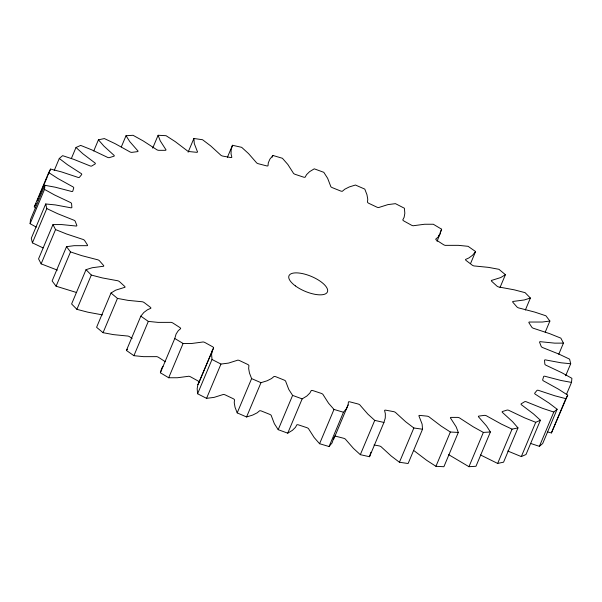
<?xml version="1.0" encoding="UTF-8"?>
<svg xmlns="http://www.w3.org/2000/svg" width="602" height="602" viewBox="0 0 602 602"><rect width="100%" height="100%" fill="white"/><g stroke="black" fill="none" stroke-linecap="round" stroke-linejoin="round"><path stroke-width="0.9" d="M36.301 227.127L30.1 223.688L30.491 219.587L44.902 185.303L55.331 187.222L70.622 191.21A2.115 0.82 22.8 0 0 72.767 191.173L73.737 187.937A2.115 0.82 22.8 0 0 72.067 186.364L57.927 178.538L48.702 172.571L50.583 169.064L61.487 171.901L77.056 177.063A2.115 0.82 22.8 0 0 79.456 177.274L81.669 174.58A2.115 0.82 22.8 0 0 80.375 173.03L67.432 164.677L59.289 158.484L62.608 155.662L73.715 159.334L89.179 165.542A2.115 0.82 22.8 0 0 91.775 165.994L95.184 163.91A2.115 0.82 22.8 0 0 94.281 162.427L82.858 153.751L76.002 147.475L71.314 158.619M30.1 223.688L44.51 189.404L44.902 185.303M566.467 394.415L571.509 382.413L571.9 378.312L561.817 372.721L546.834 365.625A2.115 0.82 22.8 0 1 544.833 364.067L544.532 360.357A2.115 0.82 22.8 0 1 546.375 360.071L561.004 362.788L570.704 363.751L565.662 375.753M132.109 338.633L129.881 336.939A2.115 0.82 22.8 0 0 127.09 335.984L113.492 334.629L103.055 332.688L96.583 327.315L110.994 293.031L117.465 298.404L127.902 300.345L141.508 301.7A2.115 0.82 22.8 0 1 144.292 302.655L150.237 307.17A2.115 0.82 22.8 0 1 150.41 308.465L147.467 309.789L143.848 312.461L140.823 316.155L148.318 321.4L158.025 322.379L170.268 322.363A2.115 0.82 22.8 0 1 173.022 323.108L179.75 327.458A2.115 0.82 22.8 0 1 180.352 328.873L178.275 330.671L176.093 334.042L174.776 338.49L183.098 343.471L191.85 343.464L202.43 342.071A2.115 0.82 22.8 0 1 205.071 342.598L212.431 346.669A2.115 0.82 22.8 0 1 213.454 348.174L197.877 384.686L197.17 388.681L197.599 393.761L206.554 398.351L214.124 397.373L222.785 394.634A2.115 0.82 22.8 0 1 225.253 394.92L233.049 398.614A2.115 0.82 22.8 0 1 234.471 400.172L234.246 402.783L235.043 407.291L237.203 412.882L246.564 416.975L252.765 415.041L257.182 412.806L259.304 411.031A2.115 0.82 22.8 0 1 261.539 411.068L269.583 414.296A2.115 0.82 22.8 0 1 271.359 415.869L274.361 423.703L278.199 429.677L287.741 433.169L292.421 430.325L295.454 427.345L296.666 425.14A2.115 0.82 22.8 0 1 298.615 424.929L306.711 427.616A2.115 0.82 22.8 0 1 308.803 429.158L314.161 437.526L319.579 443.719L329.068 446.533L332.116 442.839L333.869 437.473M333.689 439.197L348.099 404.913L348.377 402.332A2.115 0.82 22.8 0 1 349.98 401.88L357.934 403.95A2.115 0.82 22.8 0 1 360.289 405.432L367.867 414.116L374.737 420.384L383.941 422.446L385.272 418.006L385.355 413.785L384.678 410.888A2.115 0.82 22.8 0 1 385.912 410.203L393.52 411.61A2.115 0.82 22.8 0 1 396.078 412.995L405.695 421.784L413.845 427.977L422.529 429.234L422.122 424.154L419.097 416.313A2.115 0.82 22.8 0 1 419.925 415.418L427.006 416.132A2.115 0.82 22.8 0 1 429.708 417.382L441.115 426.058L450.356 432.018L458.31 432.439L443.892 466.723L435.938 466.302L426.705 460.342L415.297 451.666A2.115 0.82 22.8 0 0 413.574 450.635M212.288 350.402L211.58 354.397L212.009 359.477L197.599 393.761M197.877 384.686L199.036 382.458A2.115 0.82 22.8 0 0 198.013 380.953L190.661 376.882A2.115 0.82 22.8 0 0 188.02 376.355L177.432 377.747L168.688 377.755L160.365 372.773L161.675 368.334L162.991 366.309M437.082 241.387L441.635 229.227L433.312 224.245L424.568 224.253L413.98 225.645A2.115 0.82 22.8 0 1 411.339 225.118L403.987 221.047A2.115 0.82 22.8 0 1 402.964 219.542L404.123 217.314L404.83 213.319L404.401 208.239L395.446 203.649L387.876 204.627L379.215 207.366A2.115 0.82 22.8 0 1 376.747 207.08L368.951 203.386A2.115 0.82 22.8 0 1 367.529 201.828L367.754 199.217L366.957 194.709L364.797 189.118L355.436 185.025L349.235 186.959L344.818 189.194L342.696 190.969A2.115 0.82 22.8 0 1 340.461 190.932L332.417 187.704A2.115 0.82 22.8 0 1 330.641 186.131L327.638 178.297L323.801 172.322L314.259 168.831L309.578 171.675L306.546 174.655L305.334 176.86A2.115 0.82 22.8 0 1 303.385 177.071L295.289 174.384A2.115 0.82 22.8 0 1 293.197 172.842L287.839 164.474L282.421 158.281L272.932 155.466L269.884 159.161L268.311 162.803L268.04 165.384A2.115 0.82 22.8 0 1 266.43 165.836L258.476 163.767A2.115 0.82 22.8 0 1 256.121 162.284L248.543 153.6L241.673 147.332L232.477 145.27L227.428 157.272M232.477 145.27L231.138 149.71L231.055 153.931L231.732 156.829A2.115 0.82 22.8 0 1 230.498 157.513L222.89 156.106A2.115 0.82 22.8 0 1 220.332 154.722L210.723 145.932L202.565 139.739L193.882 138.483L188.117 152.201M334.644 436.029A2.115 0.82 22.8 0 1 335.57 436.164L343.524 438.233A2.115 0.82 22.8 0 1 345.879 439.716L353.457 448.4L360.327 454.668L369.523 456.73L370.862 452.29M35.834 207.848L34.291 206.855L48.702 172.571M37.256 200.782L38.332 198.208M39.055 196.493L47.34 176.777M48.062 175.069L50.583 169.064M54.24 170.479L59.289 158.484M44.51 189.404L54.594 194.988L69.584 202.091A2.115 0.82 22.8 0 1 71.578 203.649L71.879 207.351A2.115 0.82 22.8 0 1 70.035 207.637L55.407 204.928L45.707 203.965L31.296 238.249L32.403 242.847L43.088 247.919M32.403 242.847L46.813 208.563L45.707 203.965M46.813 208.563L57.499 213.635L72.97 219.835A2.115 0.82 22.8 0 1 75.242 221.348L76.815 225.419A2.115 0.82 22.8 0 1 75.318 225.946L61.705 224.576L52.968 224.591L38.558 258.875L41.139 263.857L57.386 270.125M41.139 263.857L55.55 229.573L52.968 224.591M93.746 150.974L98.427 139.83L104.357 138.565L115.05 143.63L129.182 151.463A2.115 0.82 22.8 0 0 131.966 152.351L137.474 151.636A2.115 0.82 22.8 0 0 137.437 150.38L129.844 141.696L126.021 135.728L133.05 135.299L143.141 140.883L156.069 149.243A2.115 0.82 22.8 0 0 158.845 150.327L165.219 150.319A2.115 0.82 22.8 0 0 165.618 149.236L160.245 140.868L158.108 135.277L166.062 135.698L175.295 141.658L186.703 150.334A2.115 0.82 22.8 0 0 189.404 151.584L196.485 152.298A2.115 0.82 22.8 0 0 197.313 151.403L194.288 143.562L193.882 138.483M55.55 229.573L66.581 234.005L82.15 239.16A2.115 0.82 22.8 0 1 84.649 240.574L87.441 244.931A2.115 0.82 22.8 0 1 86.327 245.676L74.076 245.684L66.521 246.677L52.111 280.961L56.091 286.206L76.657 292.549M56.091 286.206L70.509 251.922L66.521 246.677M121.341 146.873L126.021 135.728M70.509 251.922L81.616 255.609L96.892 259.582A2.115 0.82 22.8 0 1 99.556 260.877L103.506 265.392A2.115 0.82 22.8 0 1 102.807 266.347L92.204 267.732L86.026 269.681L71.608 303.965L76.906 309.338L87.809 312.182L102.43 314.884M76.906 309.338L91.316 275.054L86.026 269.681M152.697 148.137L158.108 135.277M103.055 332.688L117.465 298.404M165.339 361.742L158.604 357.392A2.115 0.82 22.8 0 0 155.858 356.647L143.615 356.662L133.907 355.684L126.412 350.447L140.823 316.155M133.907 355.684L148.318 321.4M160.365 372.773L174.776 338.49M168.688 377.755L183.098 343.471M272.209 157.182L272.932 155.466M199.036 382.458L213.454 348.174M206.554 398.351L220.964 364.067L228.534 363.089L237.203 360.35A2.115 0.82 22.8 0 1 239.671 360.636L247.467 364.33A2.115 0.82 22.8 0 1 248.882 365.888L248.656 368.499L249.454 373.007L251.613 378.598L237.203 412.882M246.564 416.975L260.982 382.691L267.183 380.757L271.592 378.523L273.714 376.747A2.115 0.82 22.8 0 1 275.949 376.784L283.993 380.012A2.115 0.82 22.8 0 1 285.769 381.585L288.772 389.419L292.61 395.394L302.159 398.885L306.839 396.041L309.864 393.061L311.083 390.856A2.115 0.82 22.8 0 1 313.025 390.645L321.122 393.332A2.115 0.82 22.8 0 1 323.214 394.874L328.572 403.242L333.99 409.435L343.479 412.25L346.526 408.555L348.099 404.913M278.199 429.677L292.61 395.394M287.741 433.169L302.159 398.885M319.579 443.719L333.99 409.435M329.068 446.533L343.479 412.25M438.399 236.94L439.475 234.366M440.197 232.65L441.635 229.227M360.327 454.668L374.737 420.384M369.523 456.73L383.941 422.446M470.546 263.556L475.588 251.553L468.093 246.316L458.385 245.338L446.142 245.353A2.115 0.82 22.8 0 1 443.396 244.608L436.661 240.258A2.115 0.82 22.8 0 1 436.059 238.843L438.136 237.045L440.325 233.666M374.038 444.961L379.109 445.894A2.115 0.82 22.8 0 1 381.668 447.278L391.277 456.068L399.435 462.261L413.845 427.977M422.529 429.234L408.118 463.517L399.435 462.261M500.014 287.538L505.417 274.685L498.945 269.312L488.508 267.371L474.91 266.016A2.115 0.82 22.8 0 1 472.118 265.061L466.181 260.546A2.115 0.82 22.8 0 1 466.008 259.251L468.943 257.927L472.562 255.256L475.588 251.553M435.938 466.302L450.356 432.018M525.343 310.038L530.392 298.035L525.094 292.662L514.191 289.818L499.57 287.116A2.115 0.82 22.8 0 1 496.808 285.98L491.804 281.405A2.115 0.82 22.8 0 1 492.067 280.261L500.751 277.545L505.417 274.685M468.95 466.7L483.361 432.417L490.389 431.988L475.979 466.272L468.95 466.7L448.648 454.653M545.209 332.184L549.889 321.039L545.909 315.794L534.802 312.107L519.518 308.134A2.115 0.82 22.8 0 1 516.855 306.839L512.904 302.324A2.115 0.82 22.8 0 1 513.604 301.369L524.207 299.984L530.392 298.035M480.509 454.962L497.643 463.435L512.054 429.151L517.983 427.887L512.58 421.686L502.948 412.897A2.115 0.82 22.8 0 1 502.474 411.512L506.989 410.097A2.115 0.82 22.8 0 1 509.713 410.775L524.696 417.886L535.727 422.311L540.415 420.241L533.553 413.965L522.13 405.289A2.115 0.82 22.8 0 1 521.234 403.799L524.635 401.722A2.115 0.82 22.8 0 1 527.232 402.166L542.695 408.382L553.802 412.054L557.121 409.232L548.986 403.039L536.043 394.686A2.115 0.82 22.8 0 1 534.742 393.136L536.954 390.442A2.115 0.82 22.8 0 1 539.354 390.653L554.924 395.815L565.827 398.652L567.709 395.145L558.483 389.178L544.343 381.352A2.115 0.82 22.8 0 1 542.673 379.779L543.644 376.543A2.115 0.82 22.8 0 1 545.796 376.506L561.079 380.487L571.509 382.413M517.983 427.887L503.573 462.17L497.643 463.435M558.754 354.269L563.442 343.125L560.861 338.143L549.829 333.711L534.267 328.557A2.115 0.82 22.8 0 1 531.762 327.142L528.97 322.785A2.115 0.82 22.8 0 1 530.084 322.04L542.342 322.032L549.889 321.039M507.742 451.018L521.317 456.594L535.727 422.311M540.415 420.241L525.997 454.525L521.317 456.594M530.844 443.516L539.392 446.338L553.802 412.054M557.121 409.232L542.711 443.516L539.392 446.338M547.782 431.988L551.417 432.936L565.827 398.652M567.709 395.145L551.417 432.936M34.291 206.855L36.173 203.348M126.412 350.447L127.421 349.213M110.994 293.031L115.659 290.172L124.343 287.455A2.115 0.82 22.8 0 0 124.606 286.311L119.602 281.736A2.115 0.82 22.8 0 0 116.841 280.6L102.22 277.898L91.316 275.054M76.002 147.475L80.683 145.406L91.715 149.83L106.697 156.941A2.115 0.82 22.8 0 0 109.421 157.619L113.936 156.204A2.115 0.82 22.8 0 0 113.462 154.819L103.83 146.023L98.427 139.83M563.442 343.125L554.705 343.14L541.1 341.77A2.115 0.82 22.8 0 0 539.603 342.297L541.168 346.368A2.115 0.82 22.8 0 0 543.44 347.881L558.912 354.081L569.597 359.153L570.704 363.751M251.613 378.598L260.982 382.691M512.054 429.151L501.361 424.086L487.229 416.253A2.115 0.82 22.8 0 0 484.444 415.365L478.936 416.08A2.115 0.82 22.8 0 0 478.974 417.337L486.566 426.02L490.389 431.988M212.009 359.477L220.964 364.067M483.361 432.417L473.27 426.833L460.342 418.473A2.115 0.82 22.8 0 0 457.565 417.389L451.191 417.397A2.115 0.82 22.8 0 0 450.793 418.48L456.166 426.848L458.31 432.439M295.341 285.875A20.844 8.074 22.8 0 0 327.292 292.203A20.844 8.074 22.8 0 0 301.978 273.496A20.844 8.074 22.8 0 0 295.341 285.875"/></g></svg>
